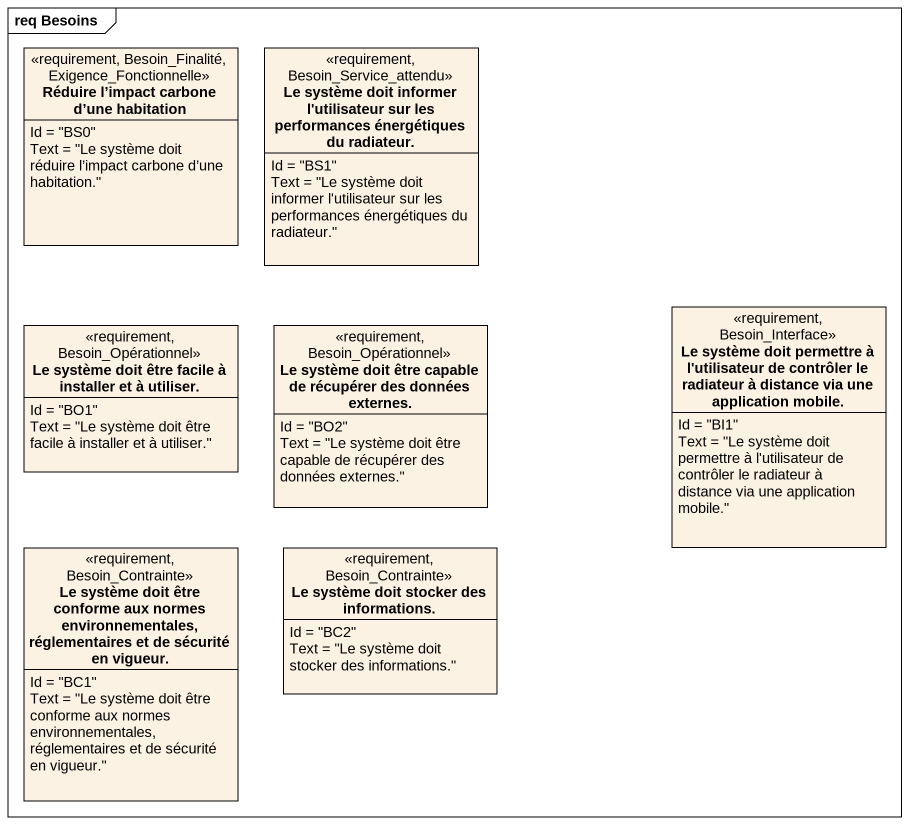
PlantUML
@startuml
mainframe req Besoins
hide circle
hide empty members
class "Réduire l’impact carbone d’une habitation" as Réduire_l_impact_carbone_d <<requirement, Besoin_Finalité, Exigence_Fonctionnelle>> {
  Id = "BS0"
  Text = "Le système doit réduire l’impact carbone d’une habitation."
}
class "Le système doit informer l'utilisateur sur les performances énergétiques du radiateur." as Le_système_doit_informer_l <<requirement, Besoin_Service_attendu>> {
  Id = "BS1"
  Text = "Le système doit informer l'utilisateur sur les performances énergétiques du radiateur."
}
class "Le système doit permettre à l'utilisateur de contrôler le radiateur à distance via une application mobile." as Le_système_doit_permettre_à <<requirement, Besoin_Interface>> {
  Id = "BI1"
  Text = "Le système doit permettre à l'utilisateur de contrôler le radiateur à distance via une application mobile."
}
class "Le système doit être facile à installer et à utiliser." as Le_système_doit_être_facile <<requirement, Besoin_Opérationnel>> {
  Id = "BO1"
  Text = "Le système doit être facile à installer et à utiliser."
}
class "Le système doit être capable de récupérer des données externes." as Le_système_doit_être <<requirement, Besoin_Opérationnel>> {
  Id = "BO2"
  Text = "Le système doit être capable de récupérer des données externes."
}
class "Le système doit être conforme aux normes environnementales, réglementaires et de sécurité en vigueur." as Le_système_doit_être_2 <<requirement, Besoin_Contrainte>> {
  Id = "BC1"
  Text = "Le système doit être conforme aux normes environnementales, réglementaires et de sécurité en vigueur."
}
class "Le système doit stocker des informations." as Le_système_doit_stocker_des <<requirement, Besoin_Contrainte>> {
  Id = "BC2"
  Text = "Le système doit stocker des informations."
}
@enduml
